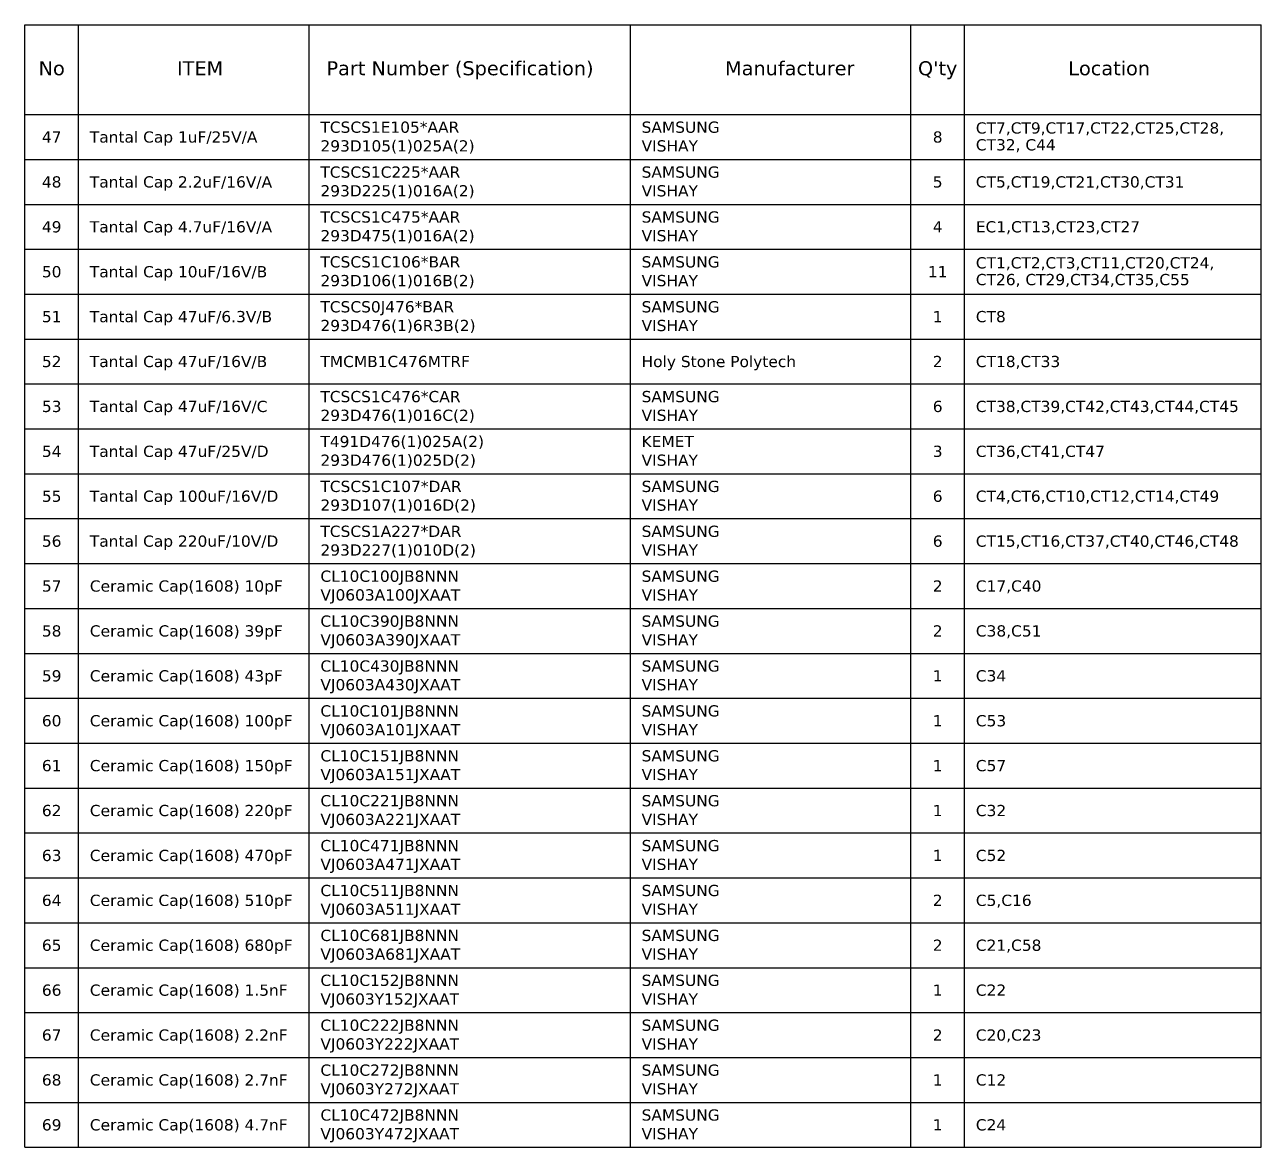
# Model space of a CAD drawing. Extents: x -695 to 953, y -756 to 181.
# Drawn here: x 636.6 to 856.9, y -756.2 to -556.2 of the extents above; entities that cross this region are included whole.
import ezdxf
from ezdxf.enums import TextEntityAlignment as Align

# ---------------------------------------------------------------- set-up
doc = ezdxf.new("R2010")
doc.units = 0
doc.header["$LTSCALE"] = 5
doc.header["$MEASUREMENT"] = 0
doc.layers.get('0').update_dxf_attribs({"linetype": 'CONTINUOUS', "lineweight": 25})
doc.styles.get("Standard").update_dxf_attribs({"font": 'verdana.TTF'})

msp = doc.modelspace()

# ---------------------------------------------------------------- linework, layer by layer
for p, q in [((636.59, -556.22), (856.89, -556.22)), ((636.59, -756.22), (636.59, -556.22)), ((636.59, -556.22), (856.89, -556.22)), ((646.19, -756.22), (646.19, -556.22)), ((687.27, -756.22), (687.27, -556.22)), ((744.49, -756.22), (744.49, -556.22)), ((794.44, -756.22), (794.44, -556.22)), ((804.04, -756.22), (804.04, -556.22)), ((856.89, -756.22), (856.89, -556.22)), ((636.59, -572.22), (856.89, -572.22)), ((636.59, -580.22), (856.89, -580.22)), ((636.59, -588.22), (856.89, -588.22)), ((636.59, -596.22), (856.89, -596.22)), ((636.59, -604.22), (856.89, -604.22)), ((636.59, -612.22), (856.89, -612.22)), ((636.59, -620.22), (856.89, -620.22)), ((636.59, -628.22), (856.89, -628.22)), ((636.59, -636.22), (856.89, -636.22)), ((636.59, -644.22), (856.89, -644.22)), ((636.59, -652.22), (856.89, -652.22)), ((636.59, -660.22), (856.89, -660.22)), ((636.59, -668.22), (856.89, -668.22)), ((636.59, -676.22), (856.89, -676.22)), ((636.59, -684.22), (856.89, -684.22)), ((636.59, -692.22), (856.89, -692.22)), ((636.59, -700.22), (856.89, -700.22)), ((636.59, -708.22), (856.89, -708.22)), ((636.59, -716.22), (856.89, -716.22)), ((636.59, -724.22), (856.89, -724.22)), ((636.59, -732.22), (856.89, -732.22)), ((636.59, -740.22), (856.89, -740.22)), ((636.59, -748.22), (856.89, -748.22)), ((636.59, -756.22), (856.89, -756.22))]:
    msp.add_line(p, q)

# ---------------------------------------------------------------- texts
for s, height, p in [('No', 2.5, (641.39, -565.22)), ('ITEM', 2.5, (667.83, -565.22)), ('Part Number^J(Specification)', 2.5, (714.14, -565.22)), ('Manufacturer', 2.5, (772.89, -565.22)), ("Q'ty", 2.5, (799.24, -565.22)), ('Location', 2.5, (829.79, -565.22)), ('47', 2, (641.39, -577.22)), ('8', 2, (799.24, -577.22)), ('48', 2, (641.39, -585.22)), ('5', 2, (799.24, -585.22)), ('49', 2, (641.39, -593.22)), ('4', 2, (799.24, -593.22)), ('50', 2, (641.39, -601.22)), ('11', 2, (799.24, -601.22)), ('51', 2, (641.39, -609.22)), ('1', 2, (799.24, -609.22)), ('52', 2, (641.39, -617.22)), ('2', 2, (799.24, -617.22)), ('53', 2, (641.39, -625.22)), ('6', 2, (799.24, -625.22)), ('54', 2, (641.39, -633.22)), ('3', 2, (799.24, -633.22)), ('55', 2, (641.39, -641.22)), ('6', 2, (799.24, -641.22)), ('56', 2, (641.39, -649.22)), ('6', 2, (799.24, -649.22)), ('57', 2, (641.39, -657.22)), ('2', 2, (799.24, -657.22)), ('58', 2, (641.39, -665.22)), ('2', 2, (799.24, -665.22)), ('59', 2, (641.39, -673.22)), ('1', 2, (799.24, -673.22)), ('60', 2, (641.39, -681.22)), ('1', 2, (799.24, -681.22)), ('61', 2, (641.39, -689.22)), ('1', 2, (799.24, -689.22)), ('62', 2, (641.39, -697.22)), ('1', 2, (799.24, -697.22)), ('63', 2, (641.39, -705.22)), ('1', 2, (799.24, -705.22)), ('64', 2, (641.39, -713.22)), ('2', 2, (799.24, -713.22)), ('65', 2, (641.39, -721.22)), ('2', 2, (799.24, -721.22)), ('66', 2, (641.39, -729.22)), ('1', 2, (799.24, -729.22)), ('67', 2, (641.39, -737.22)), ('2', 2, (799.24, -737.22)), ('68', 2, (641.39, -745.22)), ('1', 2, (799.24, -745.22)), ('69', 2, (641.39, -753.22)), ('1', 2, (799.24, -753.22))]:
    msp.add_text(s, height=height).set_placement(p, align=Align.CENTER)
for s, p in [('CT7,CT9,CT17,CT22,CT25,CT28,', (806.04, -575.61)), ('Tantal Cap^J1uF/25V/A', (648.19, -577.22)), ('CT32, C44', (806.04, -578.61)), ('Tantal Cap^J2.2uF/16V/A', (648.19, -585.22)), ('CT5,CT19,CT21,CT30,CT31', (806.04, -585.22)), ('Tantal Cap^J4.7uF/16V/A', (648.19, -593.22)), ('EC1,CT13,CT23,CT27', (806.04, -593.22)), ('Tantal Cap^J10uF/16V/B', (648.19, -601.22)), ('CT1,CT2,CT3,CT11,CT20,CT24,', (806.04, -599.64)), ('CT26, CT29,CT34,CT35,C55', (806.04, -602.62)), ('Tantal Cap^J47uF/6.3V/B', (648.19, -609.22)), ('CT8', (806.04, -609.22)), ('Tantal Cap^J47uF/16V/B', (648.19, -617.22)), ('TMCMB1C476MTRF', (689.27, -617.22)), ('Holy Stone Polytech', (746.49, -617.22)), ('CT18,CT33', (806.04, -617.22)), ('Tantal Cap^J47uF/16V/C', (648.19, -625.22)), ('CT38,CT39,CT42,CT43,CT44,CT45', (806.04, -625.22)), ('Tantal Cap 47uF/25V/D', (648.19, -633.22)), ('CT36,CT41,CT47', (806.04, -633.22)), ('Tantal Cap^J100uF/16V/D', (648.19, -641.22)), ('CT4,CT6,CT10,CT12,CT14,CT49', (806.04, -641.22)), ('Tantal Cap^J220uF/10V/D', (648.19, -649.22)), ('CT15,CT16,CT37,CT40,CT46,CT48', (806.04, -649.22)), ('Ceramic Cap(1608)^J10pF', (648.19, -657.22)), ('C17,C40', (806.04, -657.22)), ('Ceramic Cap(1608)^J39pF', (648.19, -665.22)), ('C38,C51', (806.04, -665.22)), ('Ceramic Cap(1608)^J43pF', (648.19, -673.22)), ('C34', (806.04, -673.22)), ('Ceramic Cap(1608)^J100pF', (648.19, -681.22)), ('C53', (806.04, -681.22)), ('Ceramic Cap(1608)^J150pF', (648.19, -689.22)), ('C57', (806.04, -689.22)), ('Ceramic Cap(1608)^J220pF', (648.19, -697.22)), ('C32', (806.04, -697.22)), ('Ceramic Cap(1608)^J470pF', (648.19, -705.22)), ('C52', (806.04, -705.22)), ('Ceramic Cap(1608)^J510pF', (648.19, -713.22)), ('C5,C16', (806.04, -713.22)), ('Ceramic Cap(1608)^J680pF', (648.19, -721.22)), ('C21,C58', (806.04, -721.22)), ('Ceramic Cap(1608)^J1.5nF', (648.19, -729.22)), ('C22', (806.04, -729.22)), ('Ceramic Cap(1608)^J2.2nF', (648.19, -737.22)), ('C20,C23', (806.04, -737.22)), ('Ceramic Cap(1608)^J2.7nF', (648.19, -745.22)), ('C12', (806.04, -745.22)), ('Ceramic Cap(1608)^J4.7nF', (648.19, -753.22)), ('C24', (806.04, -753.22))]:
    msp.add_text(s, height=2).set_placement(p)
at = {"char_height": 2, "attachment_point": 1}
for s, insert, width in [('TCSCS1E105*AAR\\P293D105(1)025A(2)', (689.27, -573.47), 56.1075), ('SAMSUNG\\PVISHAY', (746.49, -573.47), 27.3768), ('TCSCS1C225*AAR\\P293D225(1)016A(2)', (689.27, -581.47), 56.2888), ('SAMSUNG\\PVISHAY', (746.49, -581.47), 27.3768), ('TCSCS1C475*AAR\\P293D475(1)016A(2)', (689.27, -589.47), 56.2888), ('SAMSUNG\\PVISHAY', (746.49, -589.47), 27.3768), ('TCSCS1C106*BAR\\P293D106(1)016B(2)', (689.27, -597.47), 56.2995), ('SAMSUNG\\PVISHAY', (746.49, -597.47), 27.3768), ('TCSCS0J476*BAR\\P293D476(1)6R3B(2)', (689.27, -605.47), 55.7931), ('SAMSUNG\\PVISHAY', (746.49, -605.47), 27.3768), ('TCSCS1C476*CAR\\P293D476(1)016C(2)', (689.27, -621.47), 56.3694), ('SAMSUNG\\PVISHAY', (746.49, -621.47), 27.3768), ('T491D476(1)025A(2)\\P293D476(1)025D(2)', (689.27, -629.47), 60.8207), ('KEMET\\PVISHAY', (746.49, -629.47), 22.6111), ('TCSCS1C107*DAR\\P293D107(1)016D(2)', (689.27, -637.47), 56.767), ('SAMSUNG\\PVISHAY', (746.49, -637.47), 27.3768), ('TCSCS1A227*DAR\\P293D227(1)010D(2)', (689.27, -645.47), 56.7267), ('SAMSUNG\\PVISHAY', (746.49, -645.47), 27.3768), ('CL10C100JB8NNN\\PVJ0603A100JXAAT', (689.27, -653.47), 53.6817), ('SAMSUNG\\PVISHAY', (746.49, -653.47), 27.3768), ('CL10C390JB8NNN\\PVJ0603A390JXAAT', (689.27, -661.47), 53.6817), ('SAMSUNG\\PVISHAY', (746.49, -661.47), 27.3768), ('CL10C430JB8NNN\\PVJ0603A430JXAAT', (689.27, -669.47), 53.6817), ('SAMSUNG\\PVISHAY', (746.49, -669.47), 27.3768), ('CL10C101JB8NNN\\PVJ0603A101JXAAT', (689.27, -677.47), 53.6817), ('SAMSUNG\\PVISHAY', (746.49, -677.47), 27.3768), ('CL10C151JB8NNN\\PVJ0603A151JXAAT', (689.27, -685.47), 53.6817), ('SAMSUNG\\PVISHAY', (746.49, -685.47), 27.3768), ('CL10C221JB8NNN\\PVJ0603A221JXAAT', (689.27, -693.47), 53.6817), ('SAMSUNG\\PVISHAY', (746.49, -693.47), 27.3768), ('CL10C471JB8NNN\\PVJ0603A471JXAAT', (689.27, -701.47), 53.6817), ('SAMSUNG\\PVISHAY', (746.49, -701.47), 27.3768), ('CL10C511JB8NNN\\PVJ0603A511JXAAT', (689.27, -709.47), 53.6817), ('SAMSUNG\\PVISHAY', (746.49, -709.47), 27.3768), ('CL10C681JB8NNN\\PVJ0603A681JXAAT', (689.27, -717.47), 53.6817), ('SAMSUNG\\PVISHAY', (746.49, -717.47), 27.3768), ('CL10C152JB8NNN\\PVJ0603Y152JXAAT', (689.27, -725.47), 53.4936), ('SAMSUNG\\PVISHAY', (746.49, -725.47), 27.3768), ('CL10C222JB8NNN\\PVJ0603Y222JXAAT', (689.27, -733.47), 53.4936), ('SAMSUNG\\PVISHAY', (746.49, -733.47), 27.3768), ('CL10C272JB8NNN\\PVJ0603Y272JXAAT', (689.27, -741.47), 53.4936), ('SAMSUNG\\PVISHAY', (746.49, -741.47), 27.3768), ('CL10C472JB8NNN\\PVJ0603Y472JXAAT', (689.27, -749.47), 53.4936), ('SAMSUNG\\PVISHAY', (746.49, -749.47), 27.3768)]:
    msp.add_mtext(s, dxfattribs=dict(at, insert=insert, width=width))

doc.saveas('drawing.dxf')
